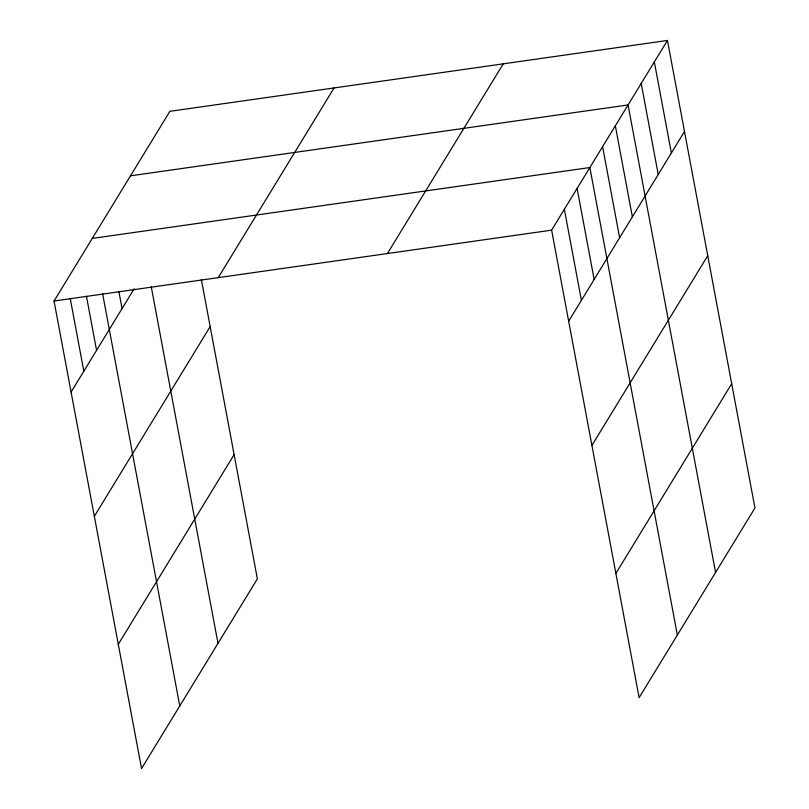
<?xml version="1.0" encoding="UTF-8"?>
<svg xmlns="http://www.w3.org/2000/svg" width="809" height="809" viewBox="0 0 809 809"><rect width="100%" height="100%" fill="white"/><g stroke="black" fill="none" stroke-linecap="round" stroke-linejoin="round"><path stroke-width="1.21" d="M201.33 279.398L257.373 578.85L141.545 768.55L54.051 301.029L169.88 111.329L667.455 40.45L754.949 507.971L639.12 697.671L551.627 230.15L667.455 40.45M71.091 392.072L134.163 288.783M218.248 277.639L334.077 87.938M94.34 516.314L210.168 326.614M118.296 644.308L234.125 454.618M387.43 253.541L503.249 63.84M568.666 321.193L684.495 131.493M591.915 445.425L707.744 255.735M615.871 573.429L731.7 383.739M130.502 175.826L628.067 104.948L715.571 572.469M92.277 238.422L589.852 167.544L677.345 635.065M54.051 301.029L551.627 230.15M654.329 61.949L671.369 152.992M641.203 83.448L658.233 174.491M615.336 125.81L632.365 216.852M602.594 146.682L619.633 237.725M577.11 188.416L594.15 279.459M564.369 209.278L581.408 300.321M151.253 286.75L217.995 643.347M118.832 291.382L122.058 308.603M102.632 293.788L179.77 705.954M86.442 296.205L96.574 350.337M70.252 298.612L83.833 371.2"/></g></svg>
